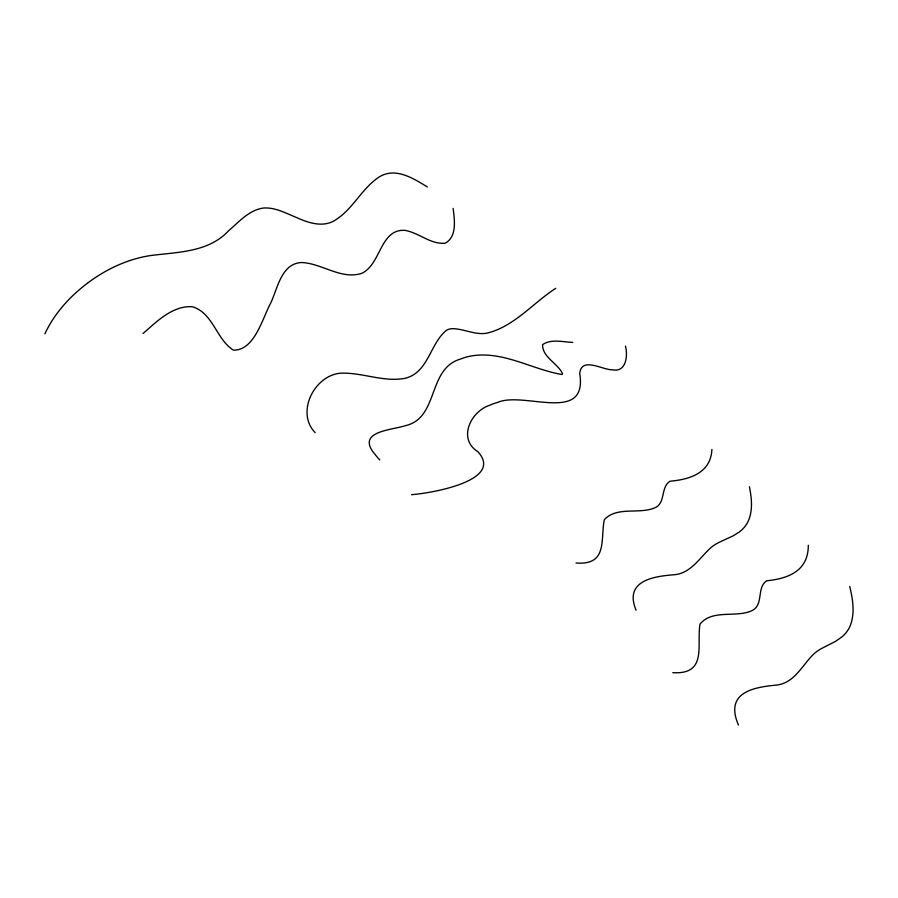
<?xml version="1.0" encoding="UTF-8"?>
<svg xmlns="http://www.w3.org/2000/svg" width="898" height="898" viewBox="0 0 898 898"><rect width="100%" height="100%" fill="white"/><g stroke="black" fill="none" stroke-linecap="round" stroke-linejoin="round"><path stroke-width="1.35" d="M808.312 545.266C808.391 571.162 788.062 578.581 766.701 580.804C756.318 587.539 764.007 604.983 751.873 610.685C735.563 618.116 712.473 608.9 700.013 624.11C696.433 645.292 707.635 674.768 672.815 672.681M711.901 449.449C710.857 473.055 689.608 479.51 670.234 481.182C660.187 486.828 666.17 503.34 654.552 507.931C638.624 514.532 617.094 506.045 604.32 519.661C600.279 539.754 608.047 565.471 576.022 562.99M143.063 333.506C156.937 321.428 172.427 305.589 192.228 306.712C213.208 312.796 216.194 339.399 233.424 350.141C254.583 350.669 262.553 317.993 270.769 302.929C277.729 288.213 281.276 263.653 301.481 262.508C321.978 263.282 341.004 279.996 361.726 273.351C381.156 264.371 379.865 228.878 404.897 230.348C418.861 232.694 430.591 244.582 445.139 243.223C457.194 236.791 454.545 219.842 453.131 208.426M555.75 288.303C532.795 303.109 514.083 326.76 486.615 333.237C474.885 335.134 463.997 328.803 452.424 328.657A11.023 7.914 6.8 0 0 446.34 330.374C429.85 343.811 428.481 372.614 405.077 378.305C383.626 382.402 362.702 372.49 341.285 373.175C314.67 374.578 295.352 412.451 315.187 432.634M88.352 282.511C103.068 271.611 119.636 263.069 137.36 258.31A90.889 63.657 -3.6 0 1 149.932 255.638C177.175 251.979 208.213 252.664 228.541 230.82C239.003 221.896 248.914 210.098 263.305 208.044C275.237 207.112 286.047 213.32 296.755 217.619C308.957 223.232 324.032 228.013 336.211 219.527C353.453 208.291 362.152 188.008 379.405 176.805C395.726 166.961 413.372 178.421 427.381 186.964M411.52 494.663C426.281 493.777 505.383 481.822 477.882 451.694C457.464 439.032 470.563 411.419 489.758 405.234A47.785 36.133 10.2 0 1 497.615 402.439C523.635 390.832 588.033 424.563 579.704 373.355C581.702 356.281 602.412 370.077 612.649 369.83C626.276 372.535 628.028 355.518 625.423 346.078M572.733 342.374C562.945 342.071 551.125 338.636 542.583 344.641C542.212 357.157 557.781 363.23 562.586 373.759L562.047 374.522C531.919 369.437 503.116 350.624 471.416 355.945A47.583 35.157 8.4 0 0 460.113 359.2C427.347 368.91 439.021 418.019 405.436 425.663C391.202 430.299 355.002 431.309 375.274 454.691A62.456 47.538 6.2 0 0 378.675 458.743L379.832 459.956M738.47 725.101C724.45 692.695 752.636 687.217 777.062 685.028C794.685 682.648 802.262 665.238 813.644 654.103A61.446 46.999 30.6 0 1 822.018 648.266L835.69 641.273L842.257 636.648A49.581 37.615 25.7 0 0 849.935 626.4C855.278 613.671 852.819 599.404 849.733 586.439M636.076 610.225C623.706 580.546 653.744 576.269 674.881 574.686C691.539 572.823 699.935 557.22 711.384 547.241A56.709 43.463 23.4 0 1 719.68 542.066L733.116 535.87L739.638 531.762A46.191 34.685 19.2 0 0 747.506 522.625C753.197 511.546 751.761 498.513 749.426 486.738M44.878 333.843A179.028 130.109 -2.6 0 1 88.386 282.522"/></g></svg>
